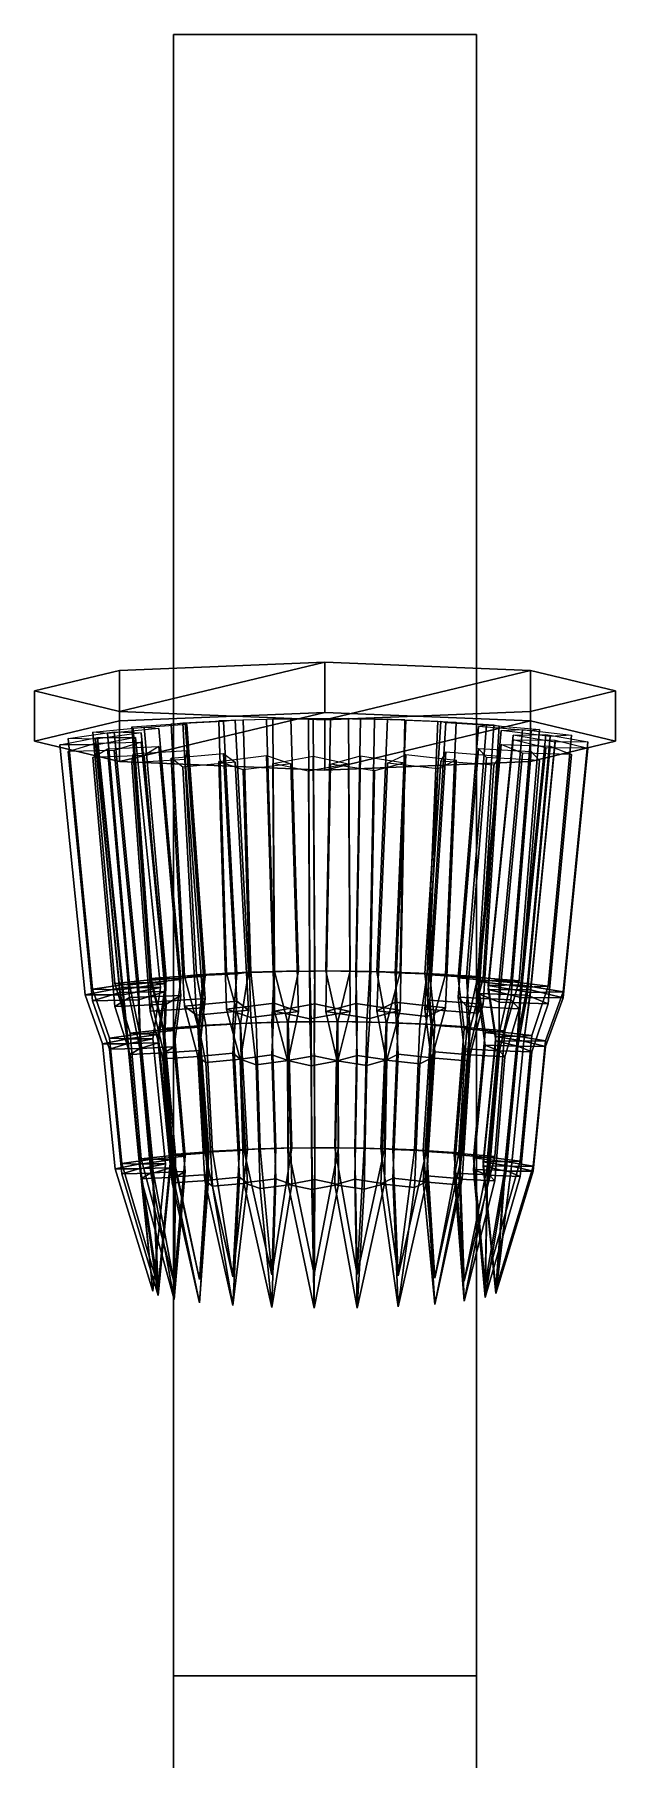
# Model space of a CAD drawing. Extents: x -0.12 to 0.12, y -1.63 to 0.05.
# Drawn here: x -0.115 to 0.115, y -0.633 to 0.05 of the extents above; entities that cross this region are included whole.
import ezdxf

# ---------------------------------------------------------------- set-up
doc = ezdxf.new("R2010")
doc.units = 0
doc.layers.add('SLEEVE', color=5, linetype='CONTINUOUS')

msp = doc.modelspace()

# ---------------------------------------------------------------- linework, layer by layer
at = {"layer": 'SLEEVE'}
for points in [[(-0.06, 0.05, 0.07), (-0.06, 0.05, -0.04), (-0.06, -0.6, -0.04), (-0.06, -0.6, -0.02)], [(0.06, 0.05, 0.07), (0.06, 0.05, -0.04), (-0.06, 0.05, -0.04), (-0.06, 0.05, 0.07)], [(-0.06, -0.6, -0.04), (-0.06, 0.05, -0.04), (0.06, 0.05, -0.04), (0.06, -0.6, -0.04)], [(0.06, -0.6, -0.02), (0.06, 0.05, 0.07), (-0.06, 0.05, 0.07), (-0.06, -0.6, -0.02)], [(-0.06, 0.05, 0.07), (-0.06, -0.6, -0.02), (-0.06, -0.65, -0.02), (-0.06, -0.65, 0.07)], [(0.06, 0.05, 0.07), (0.06, -0.6, -0.02), (-0.06, -0.6, -0.02), (-0.06, 0.05, 0.07)], [(0.06, -0.65, 0.07), (0.06, 0.05, 0.07), (-0.06, 0.05, 0.07), (-0.06, -0.65, 0.07)], [(0.06, -0.6, -0.04), (0.06, 0.05, -0.04), (0.06, 0.05, 0.07), (0.06, -0.6, -0.02)], [(0.06, -0.65, -0.02), (0.06, -0.6, -0.02), (0.06, 0.05, 0.07), (0.06, -0.65, 0.07)], [(-0.08132, -0.20192, 0.09908), (-0.115, -0.21, 0.18), (-0.08132, -0.21808, 0.26092), (0, -0.19858, 0.06557)], [(-0.08132, -0.22182, 0.0971), (-0.115, -0.2299, 0.17801), (-0.115, -0.21, 0.18), (-0.08132, -0.20192, 0.09908)], [(0, -0.21848, 0.06358), (-0.08132, -0.22182, 0.0971), (-0.08132, -0.20192, 0.09908), (0, -0.19858, 0.06557)], [(0, -0.19858, 0.06557), (-0.08132, -0.21808, 0.26092), (0, -0.22142, 0.29443), (0.08132, -0.20192, 0.09908)], [(0.08132, -0.22182, 0.0971), (0, -0.21848, 0.06358), (0, -0.19858, 0.06557), (0.08132, -0.20192, 0.09908)], [(0.08132, -0.20192, 0.09908), (0, -0.22142, 0.29443), (0.08132, -0.21808, 0.26092), (0.115, -0.21, 0.18)], [(0.115, -0.2299, 0.17801), (0.08132, -0.22182, 0.0971), (0.08132, -0.20192, 0.09908), (0.115, -0.21, 0.18)], [(-0.115, -0.2299, 0.17801), (-0.08132, -0.23798, 0.25893), (-0.08132, -0.21808, 0.26092), (-0.115, -0.21, 0.18)], [(0.08132, -0.23798, 0.25893), (0.115, -0.2299, 0.17801), (0.115, -0.21, 0.18), (0.08132, -0.21808, 0.26092)], [(0, -0.21848, 0.06358), (-0.08132, -0.23798, 0.25893), (-0.115, -0.2299, 0.17801), (-0.08132, -0.22182, 0.0971)], [(-0.08132, -0.23798, 0.25893), (0, -0.24132, 0.29244), (0, -0.22142, 0.29443), (-0.08132, -0.21808, 0.26092)], [(0.08132, -0.22182, 0.0971), (0, -0.24132, 0.29244), (-0.08132, -0.23798, 0.25893), (0, -0.21848, 0.06358)], [(0, -0.24132, 0.29244), (0.08132, -0.23798, 0.25893), (0.08132, -0.21808, 0.26092), (0, -0.22142, 0.29443)], [(-0.06294, -0.32378, 0.11667), (-0.08324, -0.32585, 0.12245), (-0.09195, -0.22636, 0.12757), (-0.07164, -0.22429, 0.12179)], [(-0.07739, -0.32639, 0.14283), (-0.05708, -0.32432, 0.13705), (-0.06579, -0.22483, 0.14217), (-0.08609, -0.2269, 0.14795)], [(-0.0481, -0.32238, 0.10271), (-0.06925, -0.32394, 0.10328), (-0.07649, -0.22425, 0.10639), (-0.05534, -0.2227, 0.10583)], [(-0.06925, -0.32394, 0.10328), (-0.06864, -0.32456, 0.12447), (-0.07588, -0.22487, 0.12759), (-0.07649, -0.22425, 0.10639)], [(-0.06864, -0.32456, 0.12447), (-0.04749, -0.323, 0.12391), (-0.05473, -0.22331, 0.12702), (-0.07588, -0.22487, 0.12759)], [(-0.05708, -0.32432, 0.13705), (-0.06294, -0.32378, 0.11667), (-0.07164, -0.22429, 0.12179), (-0.06579, -0.22483, 0.14217)], [(-0.05557, -0.323, 0.10886), (-0.0349, -0.32197, 0.11355), (-0.04023, -0.22212, 0.11509), (-0.06089, -0.22315, 0.1104)], [(-0.0509, -0.32243, 0.08817), (-0.05557, -0.323, 0.10886), (-0.06089, -0.22315, 0.1104), (-0.05622, -0.22258, 0.08971)], [(-0.03024, -0.3214, 0.09286), (-0.0509, -0.32243, 0.08817), (-0.05622, -0.22258, 0.08971), (-0.03556, -0.22156, 0.0944)], [(-0.04749, -0.323, 0.12391), (-0.0481, -0.32238, 0.10271), (-0.05534, -0.2227, 0.10583), (-0.05473, -0.22331, 0.12702)], [(-0.03901, -0.32181, 0.09697), (-0.02013, -0.32128, 0.10663), (-0.0232, -0.22133, 0.10711), (-0.04208, -0.22186, 0.09745)], [(-0.02935, -0.32142, 0.07808), (-0.03901, -0.32181, 0.09697), (-0.04208, -0.22186, 0.09745), (-0.03242, -0.22147, 0.07857)], [(-0.0349, -0.32197, 0.11355), (-0.03024, -0.3214, 0.09286), (-0.03556, -0.22156, 0.0944), (-0.04023, -0.22212, 0.11509)], [(-0.01048, -0.32089, 0.08775), (-0.02935, -0.32142, 0.07808), (-0.03242, -0.22147, 0.07857), (-0.01355, -0.22094, 0.08823)], [(-0.02013, -0.32128, 0.10663), (-0.01048, -0.32089, 0.08775), (-0.01355, -0.22094, 0.08823), (-0.0232, -0.22133, 0.10711)], [(-0.00596, -0.32098, 0.07365), (-0.02, -0.32107, 0.08955), (-0.02062, -0.22107, 0.08957), (-0.00659, -0.22098, 0.07366)], [(-0.02, -0.32107, 0.08955), (-0.00409, -0.32098, 0.10359), (-0.00471, -0.22098, 0.10361), (-0.02062, -0.22107, 0.08957)], [(0.00994, -0.32088, 0.08768), (-0.00596, -0.32098, 0.07365), (-0.00659, -0.22098, 0.07366), (0.00932, -0.22089, 0.0877)], [(-0.00409, -0.32098, 0.10359), (0.00994, -0.32088, 0.08768), (0.00932, -0.22089, 0.0877), (-0.00471, -0.22098, 0.10361)], [(0.115, -0.2299, 0.17801), (0.08132, -0.23798, 0.25893), (0, -0.24132, 0.29244), (0.08132, -0.22182, 0.0971)], [(0.0178, -0.32113, 0.07513), (0.00027, -0.32082, 0.08707), (0.00213, -0.22084, 0.08725), (0.01966, -0.22115, 0.07531)], [(0.00027, -0.32082, 0.08707), (0.01221, -0.32108, 0.10461), (0.01407, -0.22109, 0.10478), (0.00213, -0.22084, 0.08725)], [(0.01221, -0.32108, 0.10461), (0.02974, -0.32138, 0.09267), (0.0316, -0.2214, 0.09284), (0.01407, -0.22109, 0.10478)], [(0.02974, -0.32138, 0.09267), (0.0178, -0.32113, 0.07513), (0.01966, -0.22115, 0.07531), (0.0316, -0.2214, 0.09284)], [(0.04045, -0.32186, 0.08245), (0.02052, -0.32108, 0.08969), (0.02475, -0.22118, 0.09063), (0.04468, -0.22195, 0.0834)], [(0.02052, -0.32108, 0.08969), (0.02774, -0.32158, 0.10963), (0.03197, -0.22167, 0.11057), (0.02475, -0.22118, 0.09063)], [(0.02774, -0.32158, 0.10963), (0.04766, -0.32235, 0.1024), (0.05189, -0.22245, 0.10334), (0.03197, -0.22167, 0.11057)], [(0.06055, -0.32313, 0.09515), (0.03948, -0.32184, 0.09723), (0.04581, -0.22206, 0.0995), (0.06688, -0.22335, 0.09742)], [(0.03948, -0.32184, 0.09723), (0.04152, -0.32245, 0.11833), (0.04785, -0.22267, 0.1206), (0.04581, -0.22206, 0.0995)], [(0.04766, -0.32235, 0.1024), (0.04045, -0.32186, 0.08245), (0.04468, -0.22195, 0.0834), (0.05189, -0.22245, 0.10334)], [(0.04152, -0.32245, 0.11833), (0.06259, -0.32374, 0.11626), (0.06893, -0.22396, 0.11852), (0.04785, -0.22267, 0.1206)], [(0.05596, -0.32304, 0.10923), (0.0527, -0.32363, 0.13018), (0.06074, -0.22404, 0.13425), (0.06399, -0.22344, 0.1133)], [(0.0527, -0.32363, 0.13018), (0.07359, -0.32545, 0.13338), (0.08163, -0.22585, 0.13745), (0.06074, -0.22404, 0.13425)], [(0.07685, -0.32485, 0.11242), (0.05596, -0.32304, 0.10923), (0.06399, -0.22344, 0.1133), (0.08489, -0.22526, 0.1165)], [(0.06259, -0.32374, 0.11626), (0.06055, -0.32313, 0.09515), (0.06688, -0.22335, 0.09742), (0.06893, -0.22396, 0.11852)], [(0.06892, -0.3246, 0.12492), (0.06057, -0.32505, 0.14442), (0.0698, -0.22567, 0.15066), (0.07816, -0.22523, 0.13117)], [(0.08832, -0.32692, 0.13319), (0.06892, -0.3246, 0.12492), (0.07816, -0.22523, 0.13117), (0.09756, -0.22755, 0.13943)], [(0.07359, -0.32545, 0.13338), (0.07685, -0.32485, 0.11242), (0.08489, -0.22526, 0.1165), (0.08163, -0.22585, 0.13745)], [(-0.08007, -0.32742, 0.1532), (-0.09499, -0.3304, 0.16798), (-0.10493, -0.23138, 0.17787), (-0.09, -0.22841, 0.16309)], [(-0.09499, -0.3304, 0.16798), (-0.08007, -0.3304, 0.18306), (-0.09, -0.23139, 0.19294), (-0.10493, -0.23138, 0.17787)], [(-0.07382, -0.32549, 0.13386), (-0.09201, -0.32805, 0.14448), (-0.10163, -0.22879, 0.1519), (-0.08344, -0.22624, 0.14129)], [(-0.09201, -0.32805, 0.14448), (-0.08128, -0.32838, 0.16277), (-0.0909, -0.22912, 0.1702), (-0.10163, -0.22879, 0.1519)], [(-0.08128, -0.32945, 0.17349), (-0.09201, -0.33274, 0.19149), (-0.10163, -0.23398, 0.20383), (-0.0909, -0.23068, 0.18583)], [(-0.08324, -0.32585, 0.12245), (-0.07739, -0.32639, 0.14283), (-0.08609, -0.2269, 0.14795), (-0.09195, -0.22636, 0.12757)], [(-0.08128, -0.32838, 0.16277), (-0.0631, -0.32582, 0.15216), (-0.07272, -0.22656, 0.15958), (-0.0909, -0.22912, 0.1702)], [(-0.0631, -0.32904, 0.1844), (-0.08128, -0.32945, 0.17349), (-0.0909, -0.23068, 0.18583), (-0.07272, -0.23027, 0.19674)], [(-0.06514, -0.32743, 0.16828), (-0.08007, -0.32742, 0.1532), (-0.09, -0.22841, 0.16309), (-0.07507, -0.22842, 0.17816)], [(-0.08007, -0.3304, 0.18306), (-0.06514, -0.32743, 0.16828), (-0.07507, -0.22842, 0.17816), (-0.09, -0.23139, 0.19294)], [(-0.05708, -0.33055, 0.19951), (-0.07739, -0.33144, 0.19343), (-0.08609, -0.2329, 0.20808), (-0.06579, -0.23201, 0.21415)], [(-0.0631, -0.32582, 0.15216), (-0.07382, -0.32549, 0.13386), (-0.08344, -0.22624, 0.14129), (-0.07272, -0.22656, 0.15958)], [(-0.07382, -0.33234, 0.2024), (-0.0631, -0.32904, 0.1844), (-0.07272, -0.23027, 0.19674), (-0.08344, -0.23357, 0.21474)], [(-0.06294, -0.33405, 0.21959), (-0.05708, -0.33055, 0.19951), (-0.06579, -0.23201, 0.21415), (-0.07164, -0.23551, 0.23424)], [(0.06057, -0.32505, 0.14442), (0.07997, -0.32737, 0.15268), (0.0892, -0.228, 0.15892), (0.0698, -0.22567, 0.15066)], [(0.07997, -0.33046, 0.18358), (0.06057, -0.32981, 0.19214), (0.0698, -0.23116, 0.20566), (0.0892, -0.23181, 0.1971)], [(0.06057, -0.32981, 0.19214), (0.06892, -0.33323, 0.21134), (0.07816, -0.23458, 0.22486), (0.0698, -0.23116, 0.20566)], [(0.07756, -0.32644, 0.14334), (0.06463, -0.32662, 0.16015), (0.07448, -0.22748, 0.1688), (0.08741, -0.2273, 0.15198)], [(0.06463, -0.32662, 0.16015), (0.08132, -0.3294, 0.17295), (0.09117, -0.23026, 0.1816), (0.07448, -0.22748, 0.1688)], [(0.08132, -0.32843, 0.16331), (0.06463, -0.32824, 0.1764), (0.07448, -0.22935, 0.18752), (0.09117, -0.22954, 0.17443)], [(0.06463, -0.32824, 0.1764), (0.07756, -0.33139, 0.19292), (0.08741, -0.2325, 0.20405), (0.07448, -0.22935, 0.18752)], [(0.09424, -0.32921, 0.15614), (0.07756, -0.32644, 0.14334), (0.08741, -0.2273, 0.15198), (0.1041, -0.23008, 0.16478)], [(0.07997, -0.32737, 0.15268), (0.08832, -0.32692, 0.13319), (0.09756, -0.22755, 0.13943), (0.0892, -0.228, 0.15892)], [(0.08832, -0.33387, 0.20278), (0.07997, -0.33046, 0.18358), (0.0892, -0.23181, 0.1971), (0.09756, -0.23522, 0.2163)], [(0.09424, -0.33158, 0.17983), (0.08132, -0.32843, 0.16331), (0.09117, -0.22954, 0.17443), (0.1041, -0.23269, 0.19095)], [(0.08132, -0.3294, 0.17295), (0.09424, -0.32921, 0.15614), (0.1041, -0.23008, 0.16478), (0.09117, -0.23026, 0.1816)], [(-0.09201, -0.33274, 0.19149), (-0.07382, -0.33234, 0.2024), (-0.08344, -0.23357, 0.21474), (-0.10163, -0.23398, 0.20383)], [(-0.07739, -0.33144, 0.19343), (-0.08324, -0.33494, 0.21352), (-0.09195, -0.2364, 0.22816), (-0.08609, -0.2329, 0.20808)], [(-0.08324, -0.33494, 0.21352), (-0.06294, -0.33405, 0.21959), (-0.07164, -0.23551, 0.23424), (-0.09195, -0.2364, 0.22816)], [(-0.06864, -0.33327, 0.21179), (-0.06925, -0.33686, 0.23269), (-0.07649, -0.23852, 0.24934), (-0.07588, -0.23493, 0.22844)], [(-0.06925, -0.33686, 0.23269), (-0.0481, -0.33544, 0.23355), (-0.05534, -0.23711, 0.2502), (-0.07649, -0.23852, 0.24934)], [(-0.04749, -0.33186, 0.21265), (-0.06864, -0.33327, 0.21179), (-0.07588, -0.23493, 0.22844), (-0.05473, -0.23352, 0.2293)], [(-0.0349, -0.33289, 0.22301), (-0.05557, -0.33483, 0.2274), (-0.06089, -0.23665, 0.24563), (-0.04023, -0.23471, 0.24124)], [(-0.05557, -0.33483, 0.2274), (-0.0509, -0.33836, 0.24779), (-0.05622, -0.24018, 0.26602), (-0.06089, -0.23665, 0.24563)], [(-0.0509, -0.33836, 0.24779), (-0.03024, -0.33643, 0.2434), (-0.03556, -0.23825, 0.26163), (-0.05622, -0.24018, 0.26602)], [(-0.0481, -0.33544, 0.23355), (-0.04749, -0.33186, 0.21265), (-0.05473, -0.23352, 0.2293), (-0.05534, -0.23711, 0.2502)], [(-0.02013, -0.33359, 0.22993), (-0.03901, -0.33602, 0.23929), (-0.04208, -0.23794, 0.25857), (-0.0232, -0.23551, 0.24921)], [(-0.03901, -0.33602, 0.23929), (-0.02935, -0.33937, 0.25788), (-0.03242, -0.24129, 0.27716), (-0.04208, -0.23794, 0.25857)], [(-0.03024, -0.33643, 0.2434), (-0.0349, -0.33289, 0.22301), (-0.04023, -0.23471, 0.24124), (-0.03556, -0.23825, 0.26163)], [(-0.02935, -0.33937, 0.25788), (-0.01048, -0.33694, 0.24852), (-0.01355, -0.23886, 0.2678), (-0.03242, -0.24129, 0.27716)], [(-0.01048, -0.33694, 0.24852), (-0.02013, -0.33359, 0.22993), (-0.0232, -0.23551, 0.24921), (-0.01355, -0.23886, 0.2678)], [(-0.00409, -0.33389, 0.23297), (-0.02, -0.33676, 0.24671), (-0.02062, -0.23873, 0.26645), (-0.00471, -0.23586, 0.25272)], [(-0.02, -0.33676, 0.24671), (-0.00596, -0.33981, 0.26232), (-0.00659, -0.24178, 0.28207), (-0.02062, -0.23873, 0.26645)], [(-0.00596, -0.33981, 0.26232), (0.00994, -0.33694, 0.24858), (0.00932, -0.23892, 0.26833), (-0.00659, -0.24178, 0.28207)], [(0.00994, -0.33694, 0.24858), (-0.00409, -0.33389, 0.23297), (-0.00471, -0.23586, 0.25272), (0.00932, -0.23892, 0.26833)], [(0.01221, -0.33379, 0.23195), (0.00027, -0.33701, 0.24919), (0.00213, -0.23896, 0.26878), (0.01407, -0.23574, 0.25154)], [(0.00027, -0.33701, 0.24919), (0.0178, -0.33966, 0.26083), (0.01966, -0.24162, 0.28042), (0.00213, -0.23896, 0.26878)], [(0.02974, -0.33645, 0.24359), (0.01221, -0.33379, 0.23195), (0.01407, -0.23574, 0.25154), (0.0316, -0.2384, 0.26319)], [(0.0178, -0.33966, 0.26083), (0.02974, -0.33645, 0.24359), (0.0316, -0.2384, 0.26319), (0.01966, -0.24162, 0.28042)], [(0.02774, -0.33329, 0.22693), (0.02052, -0.33674, 0.24658), (0.02475, -0.23862, 0.2654), (0.03197, -0.23517, 0.24575)], [(0.02052, -0.33674, 0.24658), (0.04045, -0.33893, 0.25351), (0.04468, -0.24081, 0.27234), (0.02475, -0.23862, 0.2654)], [(0.04766, -0.33548, 0.23387), (0.02774, -0.33329, 0.22693), (0.03197, -0.23517, 0.24575), (0.05189, -0.23735, 0.25269)], [(0.04152, -0.33242, 0.21822), (0.03948, -0.33599, 0.23903), (0.04581, -0.23774, 0.25653), (0.04785, -0.23416, 0.23572)], [(0.03948, -0.33599, 0.23903), (0.06055, -0.33767, 0.24081), (0.06688, -0.23941, 0.25831), (0.04581, -0.23774, 0.25653)], [(0.04045, -0.33893, 0.25351), (0.04766, -0.33548, 0.23387), (0.05189, -0.23735, 0.25269), (0.04468, -0.24081, 0.27234)], [(0.06259, -0.33409, 0.22001), (0.04152, -0.33242, 0.21822), (0.04785, -0.23416, 0.23572), (0.06893, -0.23584, 0.2375)], [(0.07359, -0.33238, 0.20289), (0.0527, -0.33124, 0.20638), (0.06074, -0.2328, 0.22207), (0.08163, -0.23395, 0.21858)], [(0.0527, -0.33124, 0.20638), (0.05596, -0.33479, 0.22704), (0.06399, -0.23636, 0.24273), (0.06074, -0.2328, 0.22207)], [(0.05596, -0.33479, 0.22704), (0.07685, -0.33594, 0.22354), (0.08489, -0.23751, 0.23923), (0.06399, -0.23636, 0.24273)], [(0.06055, -0.33767, 0.24081), (0.06259, -0.33409, 0.22001), (0.06893, -0.23584, 0.2375), (0.06688, -0.23941, 0.25831)], [(0.06892, -0.33323, 0.21134), (0.08832, -0.33387, 0.20278), (0.09756, -0.23522, 0.2163), (0.07816, -0.23458, 0.22486)], [(0.07685, -0.33594, 0.22354), (0.07359, -0.33238, 0.20289), (0.08163, -0.23395, 0.21858), (0.08489, -0.23751, 0.23923)], [(0.07756, -0.33139, 0.19292), (0.09424, -0.33158, 0.17983), (0.1041, -0.23269, 0.19095), (0.08741, -0.2325, 0.20405)], [(-0.02935, -0.32142, 0.07808), (-0.01048, -0.32089, 0.08775), (-0.01462, -0.34103, 0.08919), (-0.0272, -0.34139, 0.08275)], [(-0.01048, -0.32089, 0.08775), (-0.02013, -0.32128, 0.10663), (-0.02105, -0.34129, 0.10178), (-0.01462, -0.34103, 0.08919)], [(-0.00409, -0.32098, 0.10359), (-0.02, -0.32107, 0.08955), (-0.01488, -0.34104, 0.08924), (-0.00428, -0.34098, 0.09859)], [(-0.02, -0.32107, 0.08955), (-0.00596, -0.32098, 0.07365), (-0.00553, -0.34098, 0.07863), (-0.01488, -0.34104, 0.08924)], [(-0.00596, -0.32098, 0.07365), (0.00994, -0.32088, 0.08768), (0.00508, -0.34092, 0.08799), (-0.00553, -0.34098, 0.07863)], [(0.00994, -0.32088, 0.08768), (-0.00409, -0.32098, 0.10359), (-0.00428, -0.34098, 0.09859), (0.00508, -0.34092, 0.08799)], [(0.01221, -0.32108, 0.10461), (0.00027, -0.32082, 0.08707), (0.00481, -0.34091, 0.08797), (0.01277, -0.34108, 0.09966)], [(0.00027, -0.32082, 0.08707), (0.0178, -0.32113, 0.07513), (0.0165, -0.34112, 0.08001), (0.00481, -0.34091, 0.08797)], [(0.02974, -0.32138, 0.09267), (0.01221, -0.32108, 0.10461), (0.01277, -0.34108, 0.09966), (0.02445, -0.34129, 0.0917)], [(0.02774, -0.32158, 0.10963), (0.02052, -0.32108, 0.08969), (0.0242, -0.34128, 0.09162), (0.02901, -0.34161, 0.10491)], [(0.02052, -0.32108, 0.08969), (0.04045, -0.32186, 0.08245), (0.03748, -0.34179, 0.0868), (0.0242, -0.34128, 0.09162)], [(-0.09499, -0.3304, 0.16798), (-0.08007, -0.32742, 0.1532), (-0.07808, -0.34772, 0.1562), (-0.08803, -0.34971, 0.16606)], [(-0.09201, -0.32805, 0.14448), (-0.07382, -0.32549, 0.13386), (-0.07314, -0.34583, 0.13719), (-0.08527, -0.34753, 0.14427)], [(-0.08324, -0.32585, 0.12245), (-0.06294, -0.32378, 0.11667), (-0.06361, -0.34411, 0.12), (-0.07714, -0.34549, 0.12386)], [(-0.07739, -0.32639, 0.14283), (-0.08324, -0.32585, 0.12245), (-0.07714, -0.34549, 0.12386), (-0.07324, -0.34585, 0.13744)], [(-0.0631, -0.32582, 0.15216), (-0.08128, -0.32838, 0.16277), (-0.07812, -0.34775, 0.15647), (-0.06599, -0.34605, 0.14939)], [(-0.08007, -0.32742, 0.1532), (-0.06514, -0.32743, 0.16828), (-0.06813, -0.34773, 0.16625), (-0.07808, -0.34772, 0.1562)], [(-0.06514, -0.32743, 0.16828), (-0.08007, -0.3304, 0.18306), (-0.07808, -0.34971, 0.1761), (-0.06813, -0.34773, 0.16625)], [(-0.05708, -0.32432, 0.13705), (-0.07739, -0.32639, 0.14283), (-0.07324, -0.34585, 0.13744), (-0.0597, -0.34447, 0.13359)], [(-0.07382, -0.32549, 0.13386), (-0.0631, -0.32582, 0.15216), (-0.06599, -0.34605, 0.14939), (-0.07314, -0.34583, 0.13719)], [(-0.06925, -0.32394, 0.10328), (-0.0481, -0.32238, 0.10271), (-0.05007, -0.34268, 0.10571), (-0.06417, -0.34372, 0.10609)], [(-0.06864, -0.32456, 0.12447), (-0.06925, -0.32394, 0.10328), (-0.06417, -0.34372, 0.10609), (-0.06376, -0.34413, 0.12022)], [(-0.04749, -0.323, 0.12391), (-0.06864, -0.32456, 0.12447), (-0.06376, -0.34413, 0.12022), (-0.04967, -0.3431, 0.11984)], [(-0.06294, -0.32378, 0.11667), (-0.05708, -0.32432, 0.13705), (-0.0597, -0.34447, 0.13359), (-0.06361, -0.34411, 0.12)], [(-0.0349, -0.32197, 0.11355), (-0.05557, -0.323, 0.10886), (-0.05028, -0.3427, 0.10589), (-0.03651, -0.34202, 0.10901)], [(-0.05557, -0.323, 0.10886), (-0.0509, -0.32243, 0.08817), (-0.04717, -0.34232, 0.09209), (-0.05028, -0.3427, 0.10589)], [(-0.0509, -0.32243, 0.08817), (-0.03024, -0.3214, 0.09286), (-0.03339, -0.34164, 0.09522), (-0.04717, -0.34232, 0.09209)], [(-0.0481, -0.32238, 0.10271), (-0.04749, -0.323, 0.12391), (-0.04967, -0.3431, 0.11984), (-0.05007, -0.34268, 0.10571)], [(-0.02013, -0.32128, 0.10663), (-0.03901, -0.32181, 0.09697), (-0.03364, -0.34165, 0.09534), (-0.02105, -0.34129, 0.10178)], [(-0.03901, -0.32181, 0.09697), (-0.02935, -0.32142, 0.07808), (-0.0272, -0.34139, 0.08275), (-0.03364, -0.34165, 0.09534)], [(-0.03024, -0.3214, 0.09286), (-0.0349, -0.32197, 0.11355), (-0.03651, -0.34202, 0.10901), (-0.03339, -0.34164, 0.09522)], [(0.0178, -0.32113, 0.07513), (0.02974, -0.32138, 0.09267), (0.02445, -0.34129, 0.0917), (0.0165, -0.34112, 0.08001)], [(0.04766, -0.32235, 0.1024), (0.02774, -0.32158, 0.10963), (0.02901, -0.34161, 0.10491), (0.04229, -0.34212, 0.10009)], [(0.04045, -0.32186, 0.08245), (0.04766, -0.32235, 0.1024), (0.04229, -0.34212, 0.10009), (0.03748, -0.34179, 0.0868)], [(0.04152, -0.32245, 0.11833), (0.03948, -0.32184, 0.09723), (0.04207, -0.34211, 0.09995), (0.04343, -0.34252, 0.11402)], [(0.03948, -0.32184, 0.09723), (0.06055, -0.32313, 0.09515), (0.05611, -0.34297, 0.09856), (0.04207, -0.34211, 0.09995)], [(0.06259, -0.32374, 0.11626), (0.04152, -0.32245, 0.11833), (0.04343, -0.34252, 0.11402), (0.05748, -0.34338, 0.11263)], [(0.0527, -0.32363, 0.13018), (0.05596, -0.32304, 0.10923), (0.05729, -0.34336, 0.11244), (0.05512, -0.34375, 0.1264)], [(0.07359, -0.32545, 0.13338), (0.0527, -0.32363, 0.13018), (0.05512, -0.34375, 0.1264), (0.06905, -0.34496, 0.12854)], [(0.05596, -0.32304, 0.10923), (0.07685, -0.32485, 0.11242), (0.07122, -0.34457, 0.11457), (0.05729, -0.34336, 0.11244)], [(0.06055, -0.32313, 0.09515), (0.06259, -0.32374, 0.11626), (0.05748, -0.34338, 0.11263), (0.05611, -0.34297, 0.09856)], [(0.06057, -0.32505, 0.14442), (0.06892, -0.3246, 0.12492), (0.06892, -0.34494, 0.1283), (0.06335, -0.34524, 0.1413)], [(0.07997, -0.32737, 0.15268), (0.06057, -0.32505, 0.14442), (0.06335, -0.34524, 0.1413), (0.07628, -0.34679, 0.1468)], [(0.06463, -0.32662, 0.16015), (0.07756, -0.32644, 0.14334), (0.07621, -0.34676, 0.14654), (0.06759, -0.34688, 0.15776)], [(0.08132, -0.3294, 0.17295), (0.06463, -0.32662, 0.16015), (0.06759, -0.34688, 0.15776), (0.07872, -0.34873, 0.16629)], [(0.06892, -0.3246, 0.12492), (0.08832, -0.32692, 0.13319), (0.08185, -0.34649, 0.13381), (0.06892, -0.34494, 0.1283)], [(0.07685, -0.32485, 0.11242), (0.07359, -0.32545, 0.13338), (0.06905, -0.34496, 0.12854), (0.07122, -0.34457, 0.11457)], [(0.07756, -0.32644, 0.14334), (0.09424, -0.32921, 0.15614), (0.08734, -0.34861, 0.15508), (0.07621, -0.34676, 0.14654)], [(0.08832, -0.32692, 0.13319), (0.07997, -0.32737, 0.15268), (0.07628, -0.34679, 0.1468), (0.08185, -0.34649, 0.13381)], [(-0.08007, -0.3304, 0.18306), (-0.09499, -0.3304, 0.16798), (-0.08803, -0.34971, 0.16606), (-0.07808, -0.34971, 0.1761)], [(-0.08128, -0.32838, 0.16277), (-0.09201, -0.32805, 0.14448), (-0.08527, -0.34753, 0.14427), (-0.07812, -0.34775, 0.15647)], [(-0.09201, -0.33274, 0.19149), (-0.08128, -0.32945, 0.17349), (-0.07812, -0.34968, 0.17584), (-0.08527, -0.35188, 0.18784)], [(-0.07382, -0.33234, 0.2024), (-0.09201, -0.33274, 0.19149), (-0.08527, -0.35188, 0.18784), (-0.07314, -0.35161, 0.19511)], [(-0.08324, -0.33494, 0.21352), (-0.07739, -0.33144, 0.19343), (-0.07324, -0.35158, 0.19486), (-0.07714, -0.35392, 0.20826)], [(-0.06294, -0.33405, 0.21959), (-0.08324, -0.33494, 0.21352), (-0.07714, -0.35392, 0.20826), (-0.06361, -0.35332, 0.2123)], [(-0.08128, -0.32945, 0.17349), (-0.0631, -0.32904, 0.1844), (-0.06599, -0.34941, 0.18311), (-0.07812, -0.34968, 0.17584)], [(-0.07739, -0.33144, 0.19343), (-0.05708, -0.33055, 0.19951), (-0.0597, -0.35099, 0.19891), (-0.07324, -0.35158, 0.19486)], [(-0.0631, -0.32904, 0.1844), (-0.07382, -0.33234, 0.2024), (-0.07314, -0.35161, 0.19511), (-0.06599, -0.34941, 0.18311)], [(-0.06925, -0.33686, 0.23269), (-0.06864, -0.33327, 0.21179), (-0.06376, -0.3533, 0.21209), (-0.06417, -0.35569, 0.22602)], [(-0.06864, -0.33327, 0.21179), (-0.04749, -0.33186, 0.21265), (-0.04967, -0.35236, 0.21266), (-0.06376, -0.3533, 0.21209)], [(-0.05708, -0.33055, 0.19951), (-0.06294, -0.33405, 0.21959), (-0.06361, -0.35332, 0.2123), (-0.0597, -0.35099, 0.19891)], [(-0.05557, -0.33483, 0.2274), (-0.0349, -0.33289, 0.22301), (-0.03651, -0.35344, 0.22349), (-0.05028, -0.35473, 0.22642)], [(-0.04749, -0.33186, 0.21265), (-0.0481, -0.33544, 0.23355), (-0.05007, -0.35475, 0.22659), (-0.04967, -0.35236, 0.21266)], [(-0.03901, -0.33602, 0.23929), (-0.02013, -0.33359, 0.22993), (-0.02105, -0.35416, 0.23073), (-0.03364, -0.35579, 0.23697)], [(-0.0349, -0.33289, 0.22301), (-0.03024, -0.33643, 0.2434), (-0.03339, -0.3558, 0.23709), (-0.03651, -0.35344, 0.22349)], [(-0.02013, -0.33359, 0.22993), (-0.01048, -0.33694, 0.24852), (-0.01462, -0.3564, 0.24312), (-0.02105, -0.35416, 0.23073)], [(-0.02, -0.33676, 0.24671), (-0.00409, -0.33389, 0.23297), (-0.00428, -0.35448, 0.23391), (-0.01488, -0.35639, 0.24307)], [(-0.00409, -0.33389, 0.23297), (0.00994, -0.33694, 0.24858), (0.00508, -0.35652, 0.24432), (-0.00428, -0.35448, 0.23391)], [(0.00027, -0.33701, 0.24919), (0.01221, -0.33379, 0.23195), (0.01277, -0.35438, 0.23285), (0.00481, -0.35652, 0.24434)], [(0.01221, -0.33379, 0.23195), (0.02974, -0.33645, 0.24359), (0.02445, -0.35615, 0.24061), (0.01277, -0.35438, 0.23285)], [(0.02052, -0.33674, 0.24658), (0.02774, -0.33329, 0.22693), (0.02901, -0.35385, 0.22759), (0.0242, -0.35616, 0.24069)], [(0.02774, -0.33329, 0.22693), (0.04766, -0.33548, 0.23387), (0.04229, -0.35531, 0.23222), (0.02901, -0.35385, 0.22759)], [(0.03948, -0.33599, 0.23903), (0.04152, -0.33242, 0.21822), (0.04343, -0.35294, 0.21849), (0.04207, -0.35533, 0.23236)], [(0.04152, -0.33242, 0.21822), (0.06259, -0.33409, 0.22001), (0.05748, -0.35406, 0.21968), (0.04343, -0.35294, 0.21849)], [(0.05596, -0.33479, 0.22704), (0.0527, -0.33124, 0.20638), (0.05512, -0.35171, 0.2061), (0.05729, -0.35408, 0.21987)], [(0.0527, -0.33124, 0.20638), (0.07359, -0.33238, 0.20289), (0.06905, -0.35247, 0.20377), (0.05512, -0.35171, 0.2061)], [(0.06259, -0.33409, 0.22001), (0.06055, -0.33767, 0.24081), (0.05611, -0.35644, 0.23355), (0.05748, -0.35406, 0.21968)], [(0.06892, -0.33323, 0.21134), (0.06057, -0.32981, 0.19214), (0.06335, -0.35022, 0.19121), (0.06892, -0.3525, 0.20401)], [(0.06057, -0.32981, 0.19214), (0.07997, -0.33046, 0.18358), (0.07628, -0.35065, 0.1855), (0.06335, -0.35022, 0.19121)], [(0.07756, -0.33139, 0.19292), (0.06463, -0.32824, 0.1764), (0.06759, -0.34858, 0.17475), (0.07621, -0.35067, 0.18576)], [(0.06463, -0.32824, 0.1764), (0.08132, -0.32843, 0.16331), (0.07872, -0.3487, 0.16602), (0.06759, -0.34858, 0.17475)], [(0.08832, -0.33387, 0.20278), (0.06892, -0.33323, 0.21134), (0.06892, -0.3525, 0.20401), (0.08185, -0.35292, 0.1983)], [(0.07359, -0.33238, 0.20289), (0.07685, -0.33594, 0.22354), (0.07122, -0.35484, 0.21754), (0.06905, -0.35247, 0.20377)], [(0.09424, -0.33158, 0.17983), (0.07756, -0.33139, 0.19292), (0.07621, -0.35067, 0.18576), (0.08734, -0.3508, 0.17703)], [(0.07997, -0.33046, 0.18358), (0.08832, -0.33387, 0.20278), (0.08185, -0.35292, 0.1983), (0.07628, -0.35065, 0.1855)], [(0.08132, -0.32843, 0.16331), (0.09424, -0.33158, 0.17983), (0.08734, -0.3508, 0.17703), (0.07872, -0.3487, 0.16602)], [(0.09424, -0.32921, 0.15614), (0.08132, -0.3294, 0.17295), (0.07872, -0.34873, 0.16629), (0.08734, -0.34861, 0.15508)], [(-0.0481, -0.33544, 0.23355), (-0.06925, -0.33686, 0.23269), (-0.06417, -0.35569, 0.22602), (-0.05007, -0.35475, 0.22659)], [(-0.0509, -0.33836, 0.24779), (-0.05557, -0.33483, 0.2274), (-0.05028, -0.35473, 0.22642), (-0.04717, -0.35709, 0.24002)], [(-0.03024, -0.33643, 0.2434), (-0.0509, -0.33836, 0.24779), (-0.04717, -0.35709, 0.24002), (-0.03339, -0.3558, 0.23709)], [(-0.02935, -0.33937, 0.25788), (-0.03901, -0.33602, 0.23929), (-0.03364, -0.35579, 0.23697), (-0.0272, -0.35802, 0.24937)], [(-0.0321, -0.39162, 0.09509), (-0.01952, -0.39127, 0.10153), (-0.02105, -0.34129, 0.10178), (-0.03364, -0.34165, 0.09534)], [(-0.02567, -0.39137, 0.0825), (-0.0321, -0.39162, 0.09509), (-0.03364, -0.34165, 0.09534), (-0.0272, -0.34139, 0.08275)], [(-0.01048, -0.33694, 0.24852), (-0.02935, -0.33937, 0.25788), (-0.0272, -0.35802, 0.24937), (-0.01462, -0.3564, 0.24312)], [(-0.01308, -0.39101, 0.08894), (-0.02567, -0.39137, 0.0825), (-0.0272, -0.34139, 0.08275), (-0.01462, -0.34103, 0.08919)], [(-0.01952, -0.39127, 0.10153), (-0.01308, -0.39101, 0.08894), (-0.01462, -0.34103, 0.08919), (-0.02105, -0.34129, 0.10178)], [(-0.00596, -0.33981, 0.26232), (-0.02, -0.33676, 0.24671), (-0.01488, -0.35639, 0.24307), (-0.00553, -0.35843, 0.25348)], [(-0.00522, -0.39098, 0.07862), (-0.01457, -0.39104, 0.08923), (-0.01488, -0.34104, 0.08924), (-0.00553, -0.34098, 0.07863)], [(-0.01457, -0.39104, 0.08923), (-0.00397, -0.39097, 0.09858), (-0.00428, -0.34098, 0.09859), (-0.01488, -0.34104, 0.08924)], [(0.00994, -0.33694, 0.24858), (-0.00596, -0.33981, 0.26232), (-0.00553, -0.35843, 0.25348), (0.00508, -0.35652, 0.24432)], [(0.00539, -0.39091, 0.08798), (-0.00522, -0.39098, 0.07862), (-0.00553, -0.34098, 0.07863), (0.00508, -0.34092, 0.08799)], [(-0.00397, -0.39097, 0.09858), (0.00539, -0.39091, 0.08798), (0.00508, -0.34092, 0.08799), (-0.00428, -0.34098, 0.09859)], [(0.0178, -0.33966, 0.26083), (0.00027, -0.33701, 0.24919), (0.00481, -0.35652, 0.24434), (0.0165, -0.35829, 0.2521)], [(0.01557, -0.39111, 0.07992), (0.00388, -0.3909, 0.08788), (0.00481, -0.34091, 0.08797), (0.0165, -0.34112, 0.08001)], [(0.00388, -0.3909, 0.08788), (0.01184, -0.39107, 0.09957), (0.01277, -0.34108, 0.09966), (0.00481, -0.34091, 0.08797)], [(0.01184, -0.39107, 0.09957), (0.02352, -0.39128, 0.09161), (0.02445, -0.34129, 0.0917), (0.01277, -0.34108, 0.09966)], [(0.02352, -0.39128, 0.09161), (0.01557, -0.39111, 0.07992), (0.0165, -0.34112, 0.08001), (0.02445, -0.34129, 0.0917)], [(0.02974, -0.33645, 0.24359), (0.0178, -0.33966, 0.26083), (0.0165, -0.35829, 0.2521), (0.02445, -0.35615, 0.24061)], [(0.04045, -0.33893, 0.25351), (0.02052, -0.33674, 0.24658), (0.0242, -0.35616, 0.24069), (0.03748, -0.35762, 0.24532)], [(0.03537, -0.39175, 0.08633), (0.02208, -0.39123, 0.09115), (0.0242, -0.34128, 0.09162), (0.03748, -0.34179, 0.0868)], [(0.02208, -0.39123, 0.09115), (0.02689, -0.39156, 0.10444), (0.02901, -0.34161, 0.10491), (0.0242, -0.34128, 0.09162)], [(0.04766, -0.33548, 0.23387), (0.04045, -0.33893, 0.25351), (0.03748, -0.35762, 0.24532), (0.04229, -0.35531, 0.23222)], [(0.06055, -0.33767, 0.24081), (0.03948, -0.33599, 0.23903), (0.04207, -0.35533, 0.23236), (0.05611, -0.35644, 0.23355)], [(0.07685, -0.33594, 0.22354), (0.05596, -0.33479, 0.22704), (0.05729, -0.35408, 0.21987), (0.07122, -0.35484, 0.21754)], [(-0.07312, -0.39723, 0.15126), (-0.08307, -0.39921, 0.16111), (-0.08803, -0.34971, 0.16606), (-0.07808, -0.34772, 0.1562)], [(-0.06833, -0.39546, 0.13348), (-0.08046, -0.39716, 0.14056), (-0.08527, -0.34753, 0.14427), (-0.07314, -0.34583, 0.13719)], [(-0.08046, -0.39716, 0.14056), (-0.07331, -0.39738, 0.15276), (-0.07812, -0.34775, 0.15647), (-0.08527, -0.34753, 0.14427)], [(-0.07331, -0.39738, 0.15276), (-0.06118, -0.39568, 0.14568), (-0.06599, -0.34605, 0.14939), (-0.07812, -0.34775, 0.15647)], [(-0.06317, -0.39724, 0.16131), (-0.07312, -0.39723, 0.15126), (-0.07808, -0.34772, 0.1562), (-0.06813, -0.34773, 0.16625)], [(-0.07312, -0.39922, 0.17116), (-0.06317, -0.39724, 0.16131), (-0.06813, -0.34773, 0.16625), (-0.07808, -0.34971, 0.1761)], [(-0.05925, -0.39386, 0.11744), (-0.07279, -0.39524, 0.12129), (-0.07714, -0.34549, 0.12386), (-0.06361, -0.34411, 0.12)], [(-0.07279, -0.39524, 0.12129), (-0.06889, -0.3956, 0.13488), (-0.07324, -0.34585, 0.13744), (-0.07714, -0.34549, 0.12386)], [(-0.06889, -0.3956, 0.13488), (-0.05535, -0.39421, 0.13103), (-0.0597, -0.34447, 0.13359), (-0.07324, -0.34585, 0.13744)], [(-0.06118, -0.39568, 0.14568), (-0.06833, -0.39546, 0.13348), (-0.07314, -0.34583, 0.13719), (-0.06599, -0.34605, 0.14939)], [(-0.04645, -0.39253, 0.10416), (-0.06055, -0.39356, 0.10453), (-0.06417, -0.34372, 0.10609), (-0.05007, -0.34268, 0.10571)], [(-0.06055, -0.39356, 0.10453), (-0.06014, -0.39398, 0.11866), (-0.06376, -0.34413, 0.12022), (-0.06417, -0.34372, 0.10609)], [(-0.06014, -0.39398, 0.11866), (-0.04605, -0.39294, 0.11829), (-0.04967, -0.3431, 0.11984), (-0.06376, -0.34413, 0.12022)], [(-0.05535, -0.39421, 0.13103), (-0.05925, -0.39386, 0.11744), (-0.06361, -0.34411, 0.12), (-0.0597, -0.34447, 0.13359)], [(-0.04762, -0.39262, 0.10512), (-0.03385, -0.39194, 0.10824), (-0.03651, -0.34202, 0.10901), (-0.05028, -0.3427, 0.10589)], [(-0.04451, -0.39225, 0.09133), (-0.04762, -0.39262, 0.10512), (-0.05028, -0.3427, 0.10589), (-0.04717, -0.34232, 0.09209)], [(-0.04605, -0.39294, 0.11829), (-0.04645, -0.39253, 0.10416), (-0.05007, -0.34268, 0.10571), (-0.04967, -0.3431, 0.11984)], [(-0.03073, -0.39156, 0.09445), (-0.04451, -0.39225, 0.09133), (-0.04717, -0.34232, 0.09209), (-0.03339, -0.34164, 0.09522)], [(-0.03385, -0.39194, 0.10824), (-0.03073, -0.39156, 0.09445), (-0.03339, -0.34164, 0.09522), (-0.03651, -0.34202, 0.10901)], [(0.02689, -0.39156, 0.10444), (0.04018, -0.39208, 0.09962), (0.04229, -0.34212, 0.10009), (0.02901, -0.34161, 0.10491)], [(0.04018, -0.39208, 0.09962), (0.03537, -0.39175, 0.08633), (0.03748, -0.34179, 0.0868), (0.04229, -0.34212, 0.10009)], [(0.05295, -0.39286, 0.09743), (0.0389, -0.392, 0.09881), (0.04207, -0.34211, 0.09995), (0.05611, -0.34297, 0.09856)], [(0.0389, -0.392, 0.09881), (0.04026, -0.3924, 0.11288), (0.04343, -0.34252, 0.11402), (0.04207, -0.34211, 0.09995)], [(0.04026, -0.3924, 0.11288), (0.05431, -0.39326, 0.1115), (0.05748, -0.34338, 0.11263), (0.04343, -0.34252, 0.11402)], [(0.05327, -0.39315, 0.1104), (0.0511, -0.39355, 0.12437), (0.05512, -0.34375, 0.1264), (0.05729, -0.34336, 0.11244)], [(0.0511, -0.39355, 0.12437), (0.06503, -0.39476, 0.1265), (0.06905, -0.34496, 0.12854), (0.05512, -0.34375, 0.1264)], [(0.05431, -0.39326, 0.1115), (0.05295, -0.39286, 0.09743), (0.05611, -0.34297, 0.09856), (0.05748, -0.34338, 0.11263)], [(0.0672, -0.39436, 0.11253), (0.05327, -0.39315, 0.1104), (0.05729, -0.34336, 0.11244), (0.07122, -0.34457, 0.11457)], [(0.0643, -0.39463, 0.12518), (0.05873, -0.39493, 0.13817), (0.06335, -0.34524, 0.1413), (0.06892, -0.34494, 0.1283)], [(0.05873, -0.39493, 0.13817), (0.07166, -0.39647, 0.14368), (0.07628, -0.34679, 0.1468), (0.06335, -0.34524, 0.1413)], [(0.07129, -0.39633, 0.14222), (0.06267, -0.39645, 0.15343), (0.06759, -0.34688, 0.15776), (0.07621, -0.34676, 0.14654)], [(0.06267, -0.39645, 0.15343), (0.07379, -0.3983, 0.16197), (0.07872, -0.34873, 0.16629), (0.06759, -0.34688, 0.15776)], [(0.07723, -0.39618, 0.13069), (0.0643, -0.39463, 0.12518), (0.06892, -0.34494, 0.1283), (0.08185, -0.34649, 0.13381)], [(0.06503, -0.39476, 0.1265), (0.0672, -0.39436, 0.11253), (0.07122, -0.34457, 0.11457), (0.06905, -0.34496, 0.12854)], [(0.08241, -0.39818, 0.15075), (0.07129, -0.39633, 0.14222), (0.07621, -0.34676, 0.14654), (0.08734, -0.34861, 0.15508)], [(0.07166, -0.39647, 0.14368), (0.07723, -0.39618, 0.13069), (0.08185, -0.34649, 0.13381), (0.07628, -0.34679, 0.1468)], [(-0.08307, -0.39921, 0.16111), (-0.07312, -0.39922, 0.17116), (-0.07808, -0.34971, 0.1761), (-0.08803, -0.34971, 0.16606)], [(-0.07331, -0.39907, 0.16967), (-0.08046, -0.40126, 0.18167), (-0.08527, -0.35188, 0.18784), (-0.07812, -0.34968, 0.17584)], [(-0.08046, -0.40126, 0.18167), (-0.06833, -0.40099, 0.18894), (-0.07314, -0.35161, 0.19511), (-0.08527, -0.35188, 0.18784)], [(-0.06118, -0.3988, 0.17694), (-0.07331, -0.39907, 0.16967), (-0.07812, -0.34968, 0.17584), (-0.06599, -0.34941, 0.18311)], [(-0.06889, -0.40085, 0.18754), (-0.07279, -0.40319, 0.20093), (-0.07714, -0.35392, 0.20826), (-0.07324, -0.35158, 0.19486)], [(-0.07279, -0.40319, 0.20093), (-0.05925, -0.40259, 0.20498), (-0.06361, -0.35332, 0.2123), (-0.07714, -0.35392, 0.20826)], [(-0.05535, -0.40026, 0.19159), (-0.06889, -0.40085, 0.18754), (-0.07324, -0.35158, 0.19486), (-0.0597, -0.35099, 0.19891)], [(-0.06833, -0.40099, 0.18894), (-0.06118, -0.3988, 0.17694), (-0.06599, -0.34941, 0.18311), (-0.07314, -0.35161, 0.19511)], [(-0.06014, -0.40247, 0.20376), (-0.06055, -0.40486, 0.2177), (-0.06417, -0.35569, 0.22602), (-0.06376, -0.3533, 0.21209)], [(-0.06055, -0.40486, 0.2177), (-0.04645, -0.40392, 0.21827), (-0.05007, -0.35475, 0.22659), (-0.06417, -0.35569, 0.22602)], [(-0.04605, -0.40153, 0.20434), (-0.06014, -0.40247, 0.20376), (-0.06376, -0.3533, 0.21209), (-0.04967, -0.35236, 0.21266)], [(-0.05925, -0.40259, 0.20498), (-0.05535, -0.40026, 0.19159), (-0.0597, -0.35099, 0.19891), (-0.06361, -0.35332, 0.2123)], [(-0.03385, -0.40253, 0.21438), (-0.04762, -0.40382, 0.21731), (-0.05028, -0.35473, 0.22642), (-0.03651, -0.35344, 0.22349)], [(-0.04762, -0.40382, 0.21731), (-0.04451, -0.40618, 0.2309), (-0.04717, -0.35709, 0.24002), (-0.05028, -0.35473, 0.22642)], [(-0.04645, -0.40392, 0.21827), (-0.04605, -0.40153, 0.20434), (-0.04967, -0.35236, 0.21266), (-0.05007, -0.35475, 0.22659)], [(-0.03073, -0.40489, 0.22797), (-0.03385, -0.40253, 0.21438), (-0.03651, -0.35344, 0.22349), (-0.03339, -0.3558, 0.23709)], [(-0.01952, -0.4032, 0.22109), (-0.0321, -0.40482, 0.22733), (-0.03364, -0.35579, 0.23697), (-0.02105, -0.35416, 0.23073)], [(-0.01308, -0.40544, 0.23348), (-0.01952, -0.4032, 0.22109), (-0.02105, -0.35416, 0.23073), (-0.01462, -0.3564, 0.24312)], [(-0.00397, -0.4035, 0.22404), (-0.01457, -0.40541, 0.2332), (-0.01488, -0.35639, 0.24307), (-0.00428, -0.35448, 0.23391)], [(0.00539, -0.40553, 0.23445), (-0.00397, -0.4035, 0.22404), (-0.00428, -0.35448, 0.23391), (0.00508, -0.35652, 0.24432)], [(0.01184, -0.4034, 0.22305), (0.00388, -0.40554, 0.23454), (0.00481, -0.35652, 0.24434), (0.01277, -0.35438, 0.23285)], [(0.02352, -0.40517, 0.23081), (0.01184, -0.4034, 0.22305), (0.01277, -0.35438, 0.23285), (0.02445, -0.35615, 0.24061)], [(0.02689, -0.40291, 0.21818), (0.02208, -0.40522, 0.23128), (0.0242, -0.35616, 0.24069), (0.02901, -0.35385, 0.22759)], [(0.04018, -0.40437, 0.22281), (0.02689, -0.40291, 0.21818), (0.02901, -0.35385, 0.22759), (0.04229, -0.35531, 0.23222)], [(0.04026, -0.40207, 0.20974), (0.0389, -0.40445, 0.22361), (0.04207, -0.35533, 0.23236), (0.04343, -0.35294, 0.21849)], [(0.05431, -0.40319, 0.21093), (0.04026, -0.40207, 0.20974), (0.04343, -0.35294, 0.21849), (0.05748, -0.35406, 0.21968)], [(0.06503, -0.40169, 0.19593), (0.0511, -0.40092, 0.19826), (0.05512, -0.35171, 0.2061), (0.06905, -0.35247, 0.20377)], [(0.0511, -0.40092, 0.19826), (0.05327, -0.4033, 0.21203), (0.05729, -0.35408, 0.21987), (0.05512, -0.35171, 0.2061)], [(0.05295, -0.40557, 0.2248), (0.05431, -0.40319, 0.21093), (0.05748, -0.35406, 0.21968), (0.05611, -0.35644, 0.23355)], [(0.05327, -0.4033, 0.21203), (0.0672, -0.40406, 0.2097), (0.07122, -0.35484, 0.21754), (0.05729, -0.35408, 0.21987)], [(0.07166, -0.39997, 0.17874), (0.05873, -0.39955, 0.18445), (0.06335, -0.35022, 0.19121), (0.07628, -0.35065, 0.1855)], [(0.05873, -0.39955, 0.18445), (0.0643, -0.40182, 0.19725), (0.06892, -0.3525, 0.20401), (0.06335, -0.35022, 0.19121)], [(0.07379, -0.39815, 0.16046), (0.06267, -0.39802, 0.16919), (0.06759, -0.34858, 0.17475), (0.07872, -0.3487, 0.16602)], [(0.06267, -0.39802, 0.16919), (0.07129, -0.40012, 0.1802), (0.07621, -0.35067, 0.18576), (0.06759, -0.34858, 0.17475)], [(0.0643, -0.40182, 0.19725), (0.07723, -0.40225, 0.19154), (0.08185, -0.35292, 0.1983), (0.06892, -0.3525, 0.20401)], [(0.0672, -0.40406, 0.2097), (0.06503, -0.40169, 0.19593), (0.06905, -0.35247, 0.20377), (0.07122, -0.35484, 0.21754)], [(0.07129, -0.40012, 0.1802), (0.08241, -0.40025, 0.17147), (0.08734, -0.3508, 0.17703), (0.07621, -0.35067, 0.18576)], [(0.07723, -0.40225, 0.19154), (0.07166, -0.39997, 0.17874), (0.07628, -0.35065, 0.1855), (0.08185, -0.35292, 0.1983)], [(0.07379, -0.3983, 0.16197), (0.08241, -0.39818, 0.15075), (0.08734, -0.34861, 0.15508), (0.07872, -0.34873, 0.16629)], [(0.08241, -0.40025, 0.17147), (0.07379, -0.39815, 0.16046), (0.07872, -0.3487, 0.16602), (0.08734, -0.3508, 0.17703)], [(-0.04451, -0.40618, 0.2309), (-0.03073, -0.40489, 0.22797), (-0.03339, -0.3558, 0.23709), (-0.04717, -0.35709, 0.24002)], [(-0.0321, -0.40482, 0.22733), (-0.02567, -0.40706, 0.23972), (-0.0272, -0.35802, 0.24937), (-0.03364, -0.35579, 0.23697)], [(-0.02567, -0.40706, 0.23972), (-0.01308, -0.40544, 0.23348), (-0.01462, -0.3564, 0.24312), (-0.0272, -0.35802, 0.24937)], [(-0.01457, -0.40541, 0.2332), (-0.00522, -0.40745, 0.24361), (-0.00553, -0.35843, 0.25348), (-0.01488, -0.35639, 0.24307)], [(-0.00522, -0.40745, 0.24361), (0.00539, -0.40553, 0.23445), (0.00508, -0.35652, 0.24432), (-0.00553, -0.35843, 0.25348)], [(0.00388, -0.40554, 0.23454), (0.01557, -0.40732, 0.24231), (0.0165, -0.35829, 0.2521), (0.00481, -0.35652, 0.24434)], [(0.01557, -0.40732, 0.24231), (0.02352, -0.40517, 0.23081), (0.02445, -0.35615, 0.24061), (0.0165, -0.35829, 0.2521)], [(0.02208, -0.40522, 0.23128), (0.03537, -0.40668, 0.2359), (0.03748, -0.35762, 0.24532), (0.0242, -0.35616, 0.24069)], [(0.03537, -0.40668, 0.2359), (0.04018, -0.40437, 0.22281), (0.04229, -0.35531, 0.23222), (0.03748, -0.35762, 0.24532)], [(0.0389, -0.40445, 0.22361), (0.05295, -0.40557, 0.2248), (0.05611, -0.35644, 0.23355), (0.04207, -0.35533, 0.23236)], [(-0.08046, -0.39716, 0.14056), (-0.06833, -0.39546, 0.13348), (-0.06601, -0.44605, 0.13941)], [(-0.06118, -0.39568, 0.14568), (-0.07331, -0.39738, 0.15276), (-0.06601, -0.44605, 0.13941)], [(-0.07279, -0.39524, 0.12129), (-0.05925, -0.39386, 0.11744), (-0.05972, -0.44447, 0.1236)], [(-0.06889, -0.3956, 0.13488), (-0.07279, -0.39524, 0.12129), (-0.05972, -0.44447, 0.1236)], [(-0.05535, -0.39421, 0.13103), (-0.06889, -0.3956, 0.13488), (-0.05972, -0.44447, 0.1236)], [(-0.06833, -0.39546, 0.13348), (-0.06118, -0.39568, 0.14568), (-0.06601, -0.44605, 0.13941)], [(-0.06055, -0.39356, 0.10453), (-0.04645, -0.39253, 0.10416), (-0.04968, -0.4431, 0.10985)], [(-0.06014, -0.39398, 0.11866), (-0.06055, -0.39356, 0.10453), (-0.04968, -0.4431, 0.10985)], [(-0.04605, -0.39294, 0.11829), (-0.06014, -0.39398, 0.11866), (-0.04968, -0.4431, 0.10985)], [(-0.05925, -0.39386, 0.11744), (-0.05535, -0.39421, 0.13103), (-0.05972, -0.44447, 0.1236)], [(-0.04645, -0.39253, 0.10416), (-0.04605, -0.39294, 0.11829), (-0.04968, -0.4431, 0.10985)], [(-0.03385, -0.39194, 0.10824), (-0.04762, -0.39262, 0.10512), (-0.03652, -0.44202, 0.09902)], [(-0.04762, -0.39262, 0.10512), (-0.04451, -0.39225, 0.09133), (-0.03652, -0.44202, 0.09902)], [(-0.04451, -0.39225, 0.09133), (-0.03073, -0.39156, 0.09445), (-0.03652, -0.44202, 0.09902)], [(-0.03073, -0.39156, 0.09445), (-0.03385, -0.39194, 0.10824), (-0.03652, -0.44202, 0.09902)], [(-0.01952, -0.39127, 0.10153), (-0.0321, -0.39162, 0.09509), (-0.02106, -0.44129, 0.09178)], [(-0.0321, -0.39162, 0.09509), (-0.02567, -0.39137, 0.0825), (-0.02106, -0.44129, 0.09178)], [(-0.02567, -0.39137, 0.0825), (-0.01308, -0.39101, 0.08894), (-0.02106, -0.44129, 0.09178)], [(-0.01308, -0.39101, 0.08894), (-0.01952, -0.39127, 0.10153), (-0.02106, -0.44129, 0.09178)], [(-0.00397, -0.39097, 0.09858), (-0.01457, -0.39104, 0.08923), (-0.00428, -0.44098, 0.08859)], [(-0.01457, -0.39104, 0.08923), (-0.00522, -0.39098, 0.07862), (-0.00428, -0.44098, 0.08859)], [(-0.00522, -0.39098, 0.07862), (0.00539, -0.39091, 0.08798), (-0.00428, -0.44098, 0.08859)], [(0.00539, -0.39091, 0.08798), (-0.00397, -0.39097, 0.09858), (-0.00428, -0.44098, 0.08859)], [(0.01184, -0.39107, 0.09957), (0.00388, -0.3909, 0.08788), (0.01277, -0.44108, 0.08966)], [(0.00388, -0.3909, 0.08788), (0.01557, -0.39111, 0.07992), (0.01277, -0.44108, 0.08966)], [(0.02352, -0.39128, 0.09161), (0.01184, -0.39107, 0.09957), (0.01277, -0.44108, 0.08966)], [(0.01557, -0.39111, 0.07992), (0.02352, -0.39128, 0.09161), (0.01277, -0.44108, 0.08966)], [(0.02689, -0.39156, 0.10444), (0.02208, -0.39123, 0.09115), (0.02902, -0.44161, 0.09491)], [(0.02208, -0.39123, 0.09115), (0.03537, -0.39175, 0.08633), (0.02902, -0.44161, 0.09491)], [(0.04018, -0.39208, 0.09962), (0.02689, -0.39156, 0.10444), (0.02902, -0.44161, 0.09491)], [(0.03537, -0.39175, 0.08633), (0.04018, -0.39208, 0.09962), (0.02902, -0.44161, 0.09491)], [(0.04026, -0.3924, 0.11288), (0.0389, -0.392, 0.09881), (0.04344, -0.44252, 0.10402)], [(0.0389, -0.392, 0.09881), (0.05295, -0.39286, 0.09743), (0.04344, -0.44252, 0.10402)], [(0.05431, -0.39326, 0.1115), (0.04026, -0.3924, 0.11288), (0.04344, -0.44252, 0.10402)], [(0.05295, -0.39286, 0.09743), (0.05431, -0.39326, 0.1115), (0.04344, -0.44252, 0.10402)], [(0.0511, -0.39355, 0.12437), (0.05327, -0.39315, 0.1104), (0.05513, -0.44375, 0.11641)], [(0.06503, -0.39476, 0.1265), (0.0511, -0.39355, 0.12437), (0.05513, -0.44375, 0.11641)], [(0.05327, -0.39315, 0.1104), (0.0672, -0.39436, 0.11253), (0.05513, -0.44375, 0.11641)], [(0.0672, -0.39436, 0.11253), (0.06503, -0.39476, 0.1265), (0.05513, -0.44375, 0.11641)], [(0.05873, -0.39493, 0.13817), (0.0643, -0.39463, 0.12518), (0.06336, -0.44524, 0.13131)], [(0.07166, -0.39647, 0.14368), (0.05873, -0.39493, 0.13817), (0.06336, -0.44524, 0.13131)], [(0.0643, -0.39463, 0.12518), (0.07723, -0.39618, 0.13069), (0.06336, -0.44524, 0.13131)], [(0.07723, -0.39618, 0.13069), (0.07166, -0.39647, 0.14368), (0.06336, -0.44524, 0.13131)], [(-0.08307, -0.39921, 0.16111), (-0.07312, -0.39723, 0.15126), (-0.06815, -0.44773, 0.15627)], [(-0.07312, -0.39922, 0.17116), (-0.08307, -0.39921, 0.16111), (-0.06815, -0.44773, 0.15627)], [(-0.07331, -0.39738, 0.15276), (-0.08046, -0.39716, 0.14056), (-0.06601, -0.44605, 0.13941)], [(-0.08046, -0.40126, 0.18167), (-0.07331, -0.39907, 0.16967), (-0.06601, -0.44941, 0.17314)], [(-0.06833, -0.40099, 0.18894), (-0.08046, -0.40126, 0.18167), (-0.06601, -0.44941, 0.17314)], [(-0.07331, -0.39907, 0.16967), (-0.06118, -0.3988, 0.17694), (-0.06601, -0.44941, 0.17314)], [(-0.07312, -0.39723, 0.15126), (-0.06317, -0.39724, 0.16131), (-0.06815, -0.44773, 0.15627)], [(-0.06317, -0.39724, 0.16131), (-0.07312, -0.39922, 0.17116), (-0.06815, -0.44773, 0.15627)], [(-0.07279, -0.40319, 0.20093), (-0.06889, -0.40085, 0.18754), (-0.05972, -0.45099, 0.18894)], [(-0.05925, -0.40259, 0.20498), (-0.07279, -0.40319, 0.20093), (-0.05972, -0.45099, 0.18894)], [(-0.06889, -0.40085, 0.18754), (-0.05535, -0.40026, 0.19159), (-0.05972, -0.45099, 0.18894)], [(-0.06118, -0.3988, 0.17694), (-0.06833, -0.40099, 0.18894), (-0.06601, -0.44941, 0.17314)], [(-0.06055, -0.40486, 0.2177), (-0.06014, -0.40247, 0.20376), (-0.04968, -0.45236, 0.20269)], [(-0.06014, -0.40247, 0.20376), (-0.04605, -0.40153, 0.20434), (-0.04968, -0.45236, 0.20269)], [(-0.05535, -0.40026, 0.19159), (-0.05925, -0.40259, 0.20498), (-0.05972, -0.45099, 0.18894)], [(-0.04605, -0.40153, 0.20434), (-0.04645, -0.40392, 0.21827), (-0.04968, -0.45236, 0.20269)], [(-0.04762, -0.40382, 0.21731), (-0.03385, -0.40253, 0.21438), (-0.03652, -0.45345, 0.21353)], [(-0.03385, -0.40253, 0.21438), (-0.03073, -0.40489, 0.22797), (-0.03652, -0.45345, 0.21353)], [(0.02208, -0.40522, 0.23128), (0.02689, -0.40291, 0.21818), (0.02902, -0.45386, 0.21763)], [(0.02689, -0.40291, 0.21818), (0.04018, -0.40437, 0.22281), (0.02902, -0.45386, 0.21763)], [(0.0389, -0.40445, 0.22361), (0.04026, -0.40207, 0.20974), (0.04344, -0.45295, 0.20852)], [(0.04026, -0.40207, 0.20974), (0.05431, -0.40319, 0.21093), (0.04344, -0.45295, 0.20852)], [(0.05327, -0.4033, 0.21203), (0.0511, -0.40092, 0.19826), (0.05513, -0.45171, 0.19613)], [(0.0511, -0.40092, 0.19826), (0.06503, -0.40169, 0.19593), (0.05513, -0.45171, 0.19613)], [(0.06503, -0.40169, 0.19593), (0.0672, -0.40406, 0.2097), (0.05513, -0.45171, 0.19613)], [(0.0643, -0.40182, 0.19725), (0.05873, -0.39955, 0.18445), (0.06336, -0.45022, 0.18123)], [(0.05873, -0.39955, 0.18445), (0.07166, -0.39997, 0.17874), (0.06336, -0.45022, 0.18123)], [(0.06267, -0.39645, 0.15343), (0.07129, -0.39633, 0.14222), (0.06761, -0.44688, 0.14777)], [(0.07379, -0.3983, 0.16197), (0.06267, -0.39645, 0.15343), (0.06761, -0.44688, 0.14777)], [(0.07129, -0.40012, 0.1802), (0.06267, -0.39802, 0.16919), (0.06761, -0.44858, 0.16477)], [(0.06267, -0.39802, 0.16919), (0.07379, -0.39815, 0.16046), (0.06761, -0.44858, 0.16477)], [(0.07166, -0.39997, 0.17874), (0.07723, -0.40225, 0.19154), (0.06336, -0.45022, 0.18123)], [(0.07723, -0.40225, 0.19154), (0.0643, -0.40182, 0.19725), (0.06336, -0.45022, 0.18123)], [(0.07129, -0.39633, 0.14222), (0.08241, -0.39818, 0.15075), (0.06761, -0.44688, 0.14777)], [(0.07379, -0.39815, 0.16046), (0.08241, -0.40025, 0.17147), (0.06761, -0.44858, 0.16477)], [(0.08241, -0.39818, 0.15075), (0.07379, -0.3983, 0.16197), (0.06761, -0.44688, 0.14777)], [(0.08241, -0.40025, 0.17147), (0.07129, -0.40012, 0.1802), (0.06761, -0.44858, 0.16477)], [(-0.04645, -0.40392, 0.21827), (-0.06055, -0.40486, 0.2177), (-0.04968, -0.45236, 0.20269)], [(-0.04451, -0.40618, 0.2309), (-0.04762, -0.40382, 0.21731), (-0.03652, -0.45345, 0.21353)], [(-0.03073, -0.40489, 0.22797), (-0.04451, -0.40618, 0.2309), (-0.03652, -0.45345, 0.21353)], [(-0.0321, -0.40482, 0.22733), (-0.01952, -0.4032, 0.22109), (-0.02106, -0.45417, 0.22077)], [(-0.02567, -0.40706, 0.23972), (-0.0321, -0.40482, 0.22733), (-0.02106, -0.45417, 0.22077)], [(-0.01308, -0.40544, 0.23348), (-0.02567, -0.40706, 0.23972), (-0.02106, -0.45417, 0.22077)], [(-0.01952, -0.4032, 0.22109), (-0.01308, -0.40544, 0.23348), (-0.02106, -0.45417, 0.22077)], [(-0.01457, -0.40541, 0.2332), (-0.00397, -0.4035, 0.22404), (-0.00428, -0.45449, 0.22395)], [(-0.00522, -0.40745, 0.24361), (-0.01457, -0.40541, 0.2332), (-0.00428, -0.45449, 0.22395)], [(0.00539, -0.40553, 0.23445), (-0.00522, -0.40745, 0.24361), (-0.00428, -0.45449, 0.22395)], [(-0.00397, -0.4035, 0.22404), (0.00539, -0.40553, 0.23445), (-0.00428, -0.45449, 0.22395)], [(0.00388, -0.40554, 0.23454), (0.01184, -0.4034, 0.22305), (0.01277, -0.45438, 0.22288)], [(0.01557, -0.40732, 0.24231), (0.00388, -0.40554, 0.23454), (0.01277, -0.45438, 0.22288)], [(0.01184, -0.4034, 0.22305), (0.02352, -0.40517, 0.23081), (0.01277, -0.45438, 0.22288)], [(0.02352, -0.40517, 0.23081), (0.01557, -0.40732, 0.24231), (0.01277, -0.45438, 0.22288)], [(0.03537, -0.40668, 0.2359), (0.02208, -0.40522, 0.23128), (0.02902, -0.45386, 0.21763)], [(0.04018, -0.40437, 0.22281), (0.03537, -0.40668, 0.2359), (0.02902, -0.45386, 0.21763)], [(0.05295, -0.40557, 0.2248), (0.0389, -0.40445, 0.22361), (0.04344, -0.45295, 0.20852)], [(0.05431, -0.40319, 0.21093), (0.05295, -0.40557, 0.2248), (0.04344, -0.45295, 0.20852)], [(0.0672, -0.40406, 0.2097), (0.05327, -0.4033, 0.21203), (0.05513, -0.45171, 0.19613)], [(-0.06, -0.6, -0.02), (-0.06, -0.6, -0.04), (0.06, -0.6, -0.04), (0.06, -0.6, -0.02)], [(-0.06, -0.65, -0.02), (-0.06, -0.6, -0.02), (0.06, -0.6, -0.02), (0.06, -0.65, -0.02)]]:
    msp.add_3dface(points, dxfattribs=at)

doc.saveas('drawing.dxf')
